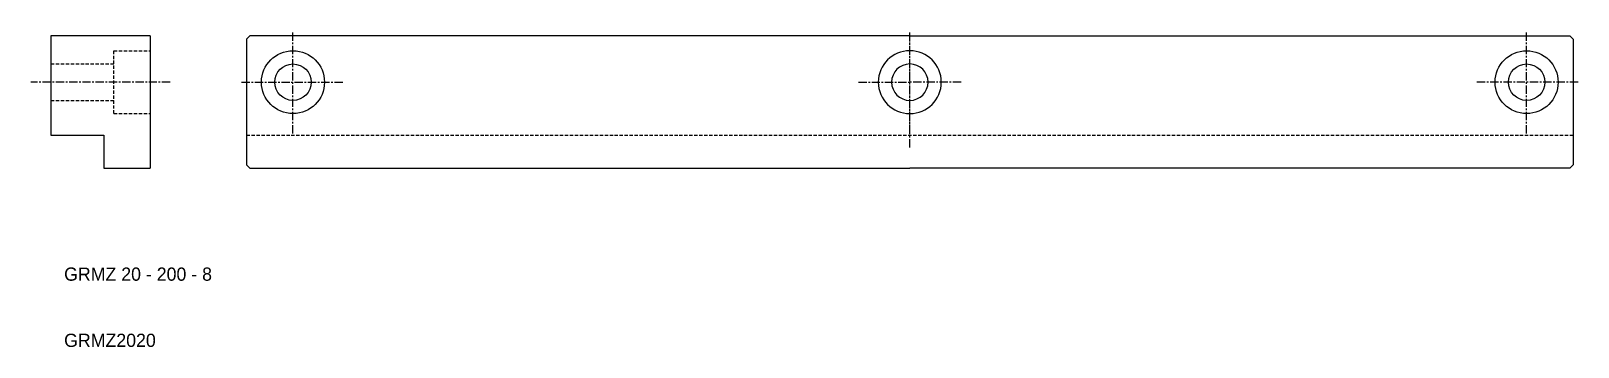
# Model space of a CAD drawing. Extents: x 5 to 238, y 10 to 58.
import ezdxf

# ---------------------------------------------------------------- set-up
doc = ezdxf.new("R2010")
doc.units = 0
doc.linetypes.add('CENTER', pattern=[2, 1.25, -0.25, 0.25, -0.25])
doc.linetypes.add('DASHED', pattern=[0.75, 0.5, -0.25])
doc.layers.get('0').update_dxf_attribs({"linetype": 'CONTINUOUS'})
doc.layers.add('CENTER', color=1, linetype='CENTER')

msp = doc.modelspace()

# ---------------------------------------------------------------- linework, layer by layer
at = {"color": 7, "linetype": 'CONTINUOUS'}
for p, q in [((8, 57), (8, 42)), ((23, 57), (8, 57)), ((23, 57), (23, 37)), ((38.01, 57), (37.51, 56.5)), ((37.51, 56.5), (37.51, 37.5)), ((137.51, 57), (38.01, 57)), ((137.51, 57), (237.01, 57)), ((237.01, 57), (237.51, 56.5)), ((237.51, 56.5), (237.51, 37.5)), ((8, 42), (16, 42)), ((16, 42), (16, 37)), ((37.51, 37.5), (38.01, 37)), ((237.51, 37.5), (237.01, 37)), ((16, 37), (23, 37)), ((38.01, 37), (137.51, 37)), ((237.01, 37), (137.51, 37))]:
    msp.add_line(p, q, dxfattribs=at)
at = {"color": 3, "linetype": 'DASHED'}
for p, q in [((17.5, 54.75), (23, 54.75)), ((17.5, 45.25), (17.5, 54.75)), ((8, 52.75), (17.5, 52.75)), ((8, 47.25), (17.5, 47.25)), ((17.5, 45.25), (23, 45.25)), ((37.51, 42), (237.51, 42))]:
    msp.add_line(p, q, dxfattribs=at)
at = {"color": 7, "linetype": 'CONTINUOUS'}
for centre, radius in [((44.51, 50), 4.75), ((44.51, 50), 4.75), ((230.51, 50), 4.75), ((230.51, 50), 4.75), ((44.51, 50), 2.75), ((44.51, 50), 2.75), ((230.51, 50), 2.75), ((230.51, 50), 2.75)]:
    msp.add_circle(centre, radius, dxfattribs=at)
for radius, start, end in [(4.75, 90, 270), (4.75, 90, 270), (4.75, 270, 90), (4.75, 270, 90), (2.75, 90, 270), (2.75, 90, 270), (2.75, 270, 90), (2.75, 270, 90)]:
    msp.add_arc((137.51, 50), radius, start, end, dxfattribs=at)
at = {"layer": 'CENTER', "color": 1, "linetype": 'CENTER'}
for p, q in [((44.51, 42.25), (44.51, 57.75)), ((44.51, 42.25), (44.51, 57.75)), ((137.51, 42.25), (137.51, 57.75)), ((137.51, 42.25), (137.51, 57.75)), ((137.51, 40.13), (137.51, 57)), ((137.51, 40.13), (137.51, 57)), ((230.51, 42.25), (230.51, 57.75)), ((230.51, 42.25), (230.51, 57.75)), ((26, 50), (5, 50)), ((36.76, 50), (52.26, 50)), ((36.76, 50), (52.26, 50)), ((129.76, 50), (137.51, 50)), ((145.26, 50), (137.51, 50)), ((238.26, 50), (222.76, 50)), ((238.26, 50), (222.76, 50))]:
    msp.add_line(p, q, dxfattribs=at)

# ---------------------------------------------------------------- texts
at = {"color": 7, "linetype": 'CONTINUOUS'}
for s, p in [('GRMZ 20 - 200 - 8', (10, 20)), ('GRMZ2020', (10, 10))]:
    msp.add_text(s, height=2, dxfattribs=at).set_placement(p)

doc.saveas('drawing.dxf')
